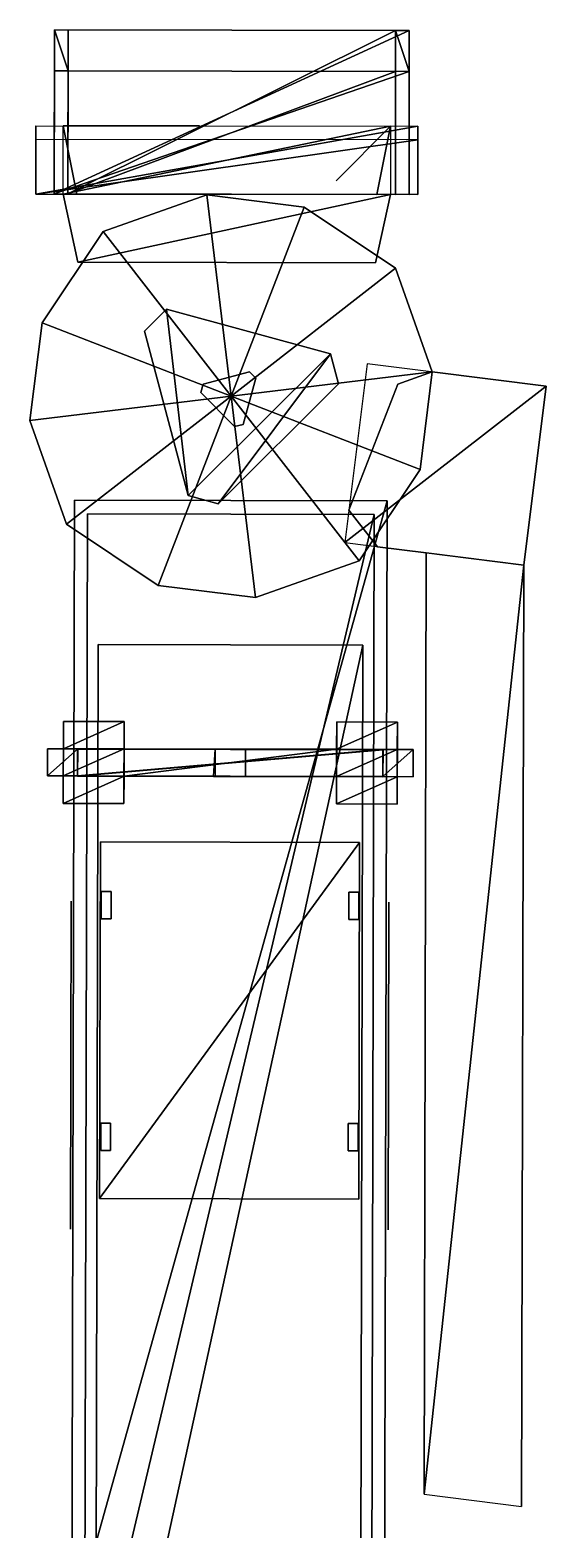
# Model space of a CAD drawing. Header units: millimetres. Extents: x -39 to 131, y -304 to 0.
# Drawn here: x 63.18 to 66.96, y -100.41 to -89.43 of the extents above; entities that cross this region are included whole.
import ezdxf

# ---------------------------------------------------------------- set-up
doc = ezdxf.new("R2010")
doc.units = ezdxf.units.MM
for name, color, linetype in [('MESH11', 7, 'Continuous'), ('MESH12', 7, 'Continuous'), ('MESH139', 7, 'Continuous'), ('MESH140', 7, 'Continuous'), ('MESH167', 7, 'Continuous'), ('MESH168', 7, 'Continuous'), ('MESH213', 7, 'Continuous'), ('MESH214', 7, 'Continuous'), ('MESH215', 7, 'Continuous'), ('MESH216', 7, 'Continuous'), ('MESH217', 7, 'Continuous'), ('MESH218', 7, 'Continuous'), ('MESH343', 7, 'Continuous'), ('MESH344', 7, 'Continuous'), ('MESH345', 7, 'Continuous'), ('MESH346', 7, 'Continuous'), ('MESH347', 7, 'Continuous'), ('MESH348', 7, 'Continuous'), ('MESH349', 7, 'Continuous'), ('MESH350', 7, 'Continuous'), ('MESH351', 7, 'Continuous'), ('MESH437', 7, 'Continuous'), ('MESH438', 7, 'Continuous'), ('MESH485', 7, 'Continuous'), ('MESH486', 7, 'Continuous'), ('MESH487', 7, 'Continuous'), ('MESH488', 7, 'Continuous'), ('MESH489', 7, 'Continuous'), ('MESH490', 7, 'Continuous'), ('MESH67', 7, 'Continuous'), ('MESH68', 7, 'Continuous'), ('MESH69', 7, 'Continuous'), ('MESH70', 7, 'Continuous'), ('MESH71', 7, 'Continuous'), ('MESH72', 7, 'Continuous'), ('TUNNEL2114', 7, 'Continuous'), ('TUNNEL3126', 7, 'Continuous')]:
    doc.layers.add(name, color=color, linetype=linetype)

msp = doc.modelspace()

# ---------------------------------------------------------------- meshes
at = {"layer": 'MESH11'}
mesh = msp.add_polyface(dxfattribs=at)
corners = [(63.484, -95.803, 3.666), (63.479, -98.203, 5.149), (63.484, -95.803, 5.149), (63.479, -98.203, 3.666)]
mesh.append_faces([[corners[k] for k in face] for face in [(0, 1, 2), (0, 3, 1)]])
at = {"layer": 'MESH12'}
mesh = msp.add_polyface(dxfattribs=at)
corners = [(65.812, -95.809, 5.149), (65.806, -98.209, 5.149), (65.806, -98.209, 3.666), (65.812, -95.809, 3.666)]
mesh.append_faces([[corners[k] for k in face] for face in [(0, 1, 2), (0, 2, 3)]])
at = {"layer": 'MESH139'}
mesh = msp.add_polyface(dxfattribs=at)
corners = [(64.451, -92.017, 5.945), (64.434, -92.08, 5.703), (64.434, -92.08, 5.945), (64.451, -92.017, 5.703), (64.451, -92.017, 5.945), (64.791, -91.927, 5.945), (64.451, -92.017, 5.703), (64.791, -91.927, 5.703), (64.791, -91.927, 5.945), (64.837, -91.973, 5.703), (64.791, -91.927, 5.703), (64.837, -91.973, 5.945), (64.837, -91.973, 5.945), (64.745, -92.313, 5.703), (64.837, -91.973, 5.703), (64.745, -92.313, 5.945), (64.682, -92.329, 5.945), (64.745, -92.313, 5.703), (64.745, -92.313, 5.945), (64.682, -92.329, 5.703), (64.434, -92.08, 5.703), (64.682, -92.329, 5.703), (64.682, -92.329, 5.945), (64.434, -92.08, 5.945)]
mesh.append_faces([[corners[k] for k in face] for face in [(0, 1, 2), (3, 1, 0), (4, 5, 6), (5, 7, 6), (8, 9, 10), (8, 11, 9), (12, 13, 14), (12, 15, 13), (16, 17, 18), (16, 19, 17), (20, 21, 22), (20, 22, 23)]])
at = {"layer": 'MESH140'}
mesh = msp.add_polyface(dxfattribs=at)
corners = [(64.342, -92.834, 5.933), (64.184, -91.47, 5.933), (64.022, -91.631, 5.933), (65.385, -91.795, 5.933), (64.184, -91.47, 5.933), (64.342, -92.834, 5.933), (65.385, -91.795, 6.683), (65.385, -91.795, 5.933), (64.184, -91.47, 5.933), (65.385, -91.795, 6.683), (65.444, -92.015, 5.933), (65.385, -91.795, 5.933), (65.444, -92.015, 6.683), (65.444, -92.015, 6.683), (65.385, -91.795, 6.683), (64.562, -92.893, 6.683), (65.385, -91.795, 6.683), (64.342, -92.834, 6.683), (64.562, -92.893, 6.683), (65.385, -91.795, 6.683), (64.184, -91.47, 6.683), (64.342, -92.834, 6.683), (64.184, -91.47, 6.683), (64.184, -91.47, 6.683), (64.184, -91.47, 5.933), (64.022, -91.631, 5.933), (64.022, -91.631, 6.683), (64.022, -91.631, 5.933), (64.342, -92.834, 6.683), (64.022, -91.631, 6.683), (64.342, -92.834, 5.933), (64.342, -92.834, 6.683), (64.342, -92.834, 5.933), (64.562, -92.893, 5.933), (65.385, -91.795, 5.933), (64.342, -92.834, 5.933), (64.562, -92.893, 5.933), (65.444, -92.015, 5.933), (64.562, -92.893, 5.933), (64.562, -92.893, 6.683), (64.562, -92.893, 5.933), (65.444, -92.015, 5.933), (64.562, -92.893, 6.683), (65.444, -92.015, 6.683), (64.342, -92.834, 6.683), (64.184, -91.47, 6.683), (64.022, -91.631, 6.683)]
mesh.append_faces([[corners[k] for k in face] for face in [(0, 1, 2), (3, 4, 5), (6, 7, 8), (9, 10, 11), (9, 12, 10), (13, 14, 15), (16, 17, 18), (19, 20, 21), (22, 6, 8), (23, 24, 25), (23, 25, 26), (27, 28, 29), (27, 30, 28), (31, 32, 33), (34, 35, 36), (37, 3, 38), (39, 40, 41), (31, 33, 42), (39, 41, 43), (44, 45, 46)]])
at = {"layer": 'MESH167'}
mesh = msp.add_polyface(dxfattribs=at)
corners = [(63.462, -89.425, 5.432), (63.462, -89.725, 3.232), (63.362, -89.425, 5.432), (63.462, -89.425, 5.432), (63.46, -90.625, 3.332), (63.462, -89.725, 3.232), (63.462, -89.425, 5.432), (63.46, -90.625, 5.532), (63.46, -90.625, 3.332), (65.862, -89.43, 5.432), (63.46, -90.625, 5.532), (63.462, -89.425, 5.432), (65.86, -90.63, 5.532), (65.862, -89.43, 5.432), (65.86, -90.63, 3.332), (65.86, -90.63, 5.532), (65.862, -89.43, 5.432), (65.862, -89.73, 3.232), (65.86, -90.63, 3.332), (65.862, -89.43, 5.432), (65.962, -89.73, 3.232), (65.862, -89.73, 3.232), (65.962, -89.43, 5.432), (65.962, -89.73, 3.232), (65.862, -89.43, 5.432), (65.862, -89.73, 3.232), (63.46, -90.625, 3.332), (65.86, -90.63, 3.332), (65.862, -89.73, 3.232), (63.462, -89.725, 3.232), (63.46, -90.625, 3.332), (63.362, -89.425, 5.432), (63.462, -89.725, 3.232), (63.362, -89.725, 3.232)]
mesh.append_faces([[corners[k] for k in face] for face in [(0, 1, 2), (3, 4, 5), (6, 7, 8), (9, 10, 11), (9, 12, 10), (13, 14, 15), (16, 17, 18), (19, 20, 21), (22, 23, 24), (25, 26, 27), (28, 29, 30), (31, 32, 33)]])
at = {"layer": 'MESH168'}
mesh = msp.add_polyface(dxfattribs=at)
corners = [(65.962, -89.43, 5.532), (65.962, -89.43, 5.432), (63.362, -89.425, 5.432), (65.962, -89.43, 5.532), (63.362, -89.425, 5.432), (63.362, -89.425, 5.532), (65.962, -89.43, 5.532), (63.362, -89.425, 5.532), (63.36, -90.625, 5.632), (63.362, -89.425, 5.532), (63.36, -90.625, 3.232), (63.36, -90.625, 5.632), (63.362, -89.425, 5.532), (63.362, -89.725, 3.132), (63.36, -90.625, 3.232), (65.962, -89.73, 3.132), (63.36, -90.625, 3.232), (63.362, -89.725, 3.132), (65.962, -89.73, 3.132), (65.96, -90.63, 3.232), (63.36, -90.625, 3.232), (65.962, -89.43, 5.532), (65.96, -90.63, 3.232), (65.962, -89.73, 3.132), (65.962, -89.43, 5.532), (65.96, -90.63, 5.632), (65.96, -90.63, 3.232), (65.962, -89.43, 5.532), (63.36, -90.625, 5.632), (65.96, -90.63, 5.632), (65.962, -89.73, 3.232), (65.962, -89.73, 3.132), (63.362, -89.725, 3.132), (63.362, -89.725, 3.232)]
mesh.append_faces([[corners[k] for k in face] for face in [(0, 1, 2), (3, 4, 5), (6, 7, 8), (9, 10, 11), (12, 13, 14), (15, 16, 17), (18, 19, 20), (21, 22, 23), (24, 25, 26), (27, 28, 29), (30, 31, 32), (30, 32, 33)]])
at = {"layer": 'MESH213'}
mesh = msp.add_polyface(dxfattribs=at)
corners = [(64.656, -92.106, 3.132), (63.451, -93.044, 3.132), (63.183, -92.285, 3.132), (64.121, -93.491, 3.132), (64.835, -93.58, 3.132), (64.121, -93.491, 5.7), (64.121, -93.491, 3.132), (64.835, -93.58, 3.132), (63.451, -93.044, 5.7), (64.121, -93.491, 3.132), (64.121, -93.491, 5.7), (63.451, -93.044, 3.132), (63.183, -92.285, 3.132), (63.451, -93.044, 3.132), (63.451, -93.044, 5.7), (63.183, -92.285, 5.7), (64.656, -92.106, 5.7), (63.183, -92.285, 5.7), (63.451, -93.044, 5.7), (63.272, -91.57, 5.7), (63.719, -90.901, 5.7), (64.478, -90.633, 5.7), (65.192, -90.722, 5.7), (65.192, -90.722, 5.7), (64.478, -90.633, 3.132), (64.478, -90.633, 5.7), (65.192, -90.722, 3.132), (65.862, -91.169, 5.7), (65.192, -90.722, 3.132), (65.192, -90.722, 5.7), (65.862, -91.169, 3.132), (65.862, -91.169, 5.7), (66.13, -91.928, 3.132), (65.862, -91.169, 3.132), (65.862, -91.169, 5.7), (66.13, -91.928, 5.7), (66.13, -91.928, 3.132), (66.13, -91.928, 5.7), (65.862, -91.169, 5.7), (66.041, -92.642, 5.7), (65.594, -93.312, 5.7), (64.835, -93.58, 5.7), (64.121, -93.491, 5.7), (64.835, -93.58, 5.7), (64.835, -93.58, 5.7), (64.835, -93.58, 3.132), (65.594, -93.312, 3.132), (65.594, -93.312, 3.132), (66.041, -92.642, 3.132), (66.13, -91.928, 3.132), (65.862, -91.169, 3.132), (65.192, -90.722, 3.132), (64.478, -90.633, 3.132), (63.719, -90.901, 3.132), (63.272, -91.57, 3.132), (63.272, -91.57, 3.132), (63.183, -92.285, 3.132), (63.183, -92.285, 5.7), (63.272, -91.57, 5.7), (63.719, -90.901, 3.132), (63.272, -91.57, 3.132), (63.272, -91.57, 5.7), (63.719, -90.901, 5.7), (64.478, -90.633, 5.7), (63.719, -90.901, 3.132), (63.719, -90.901, 5.7), (64.478, -90.633, 3.132), (65.594, -93.312, 5.7), (66.041, -92.642, 5.7), (65.594, -93.312, 5.7), (65.594, -93.312, 5.432), (66.041, -92.642, 5.432), (66.041, -92.642, 5.432), (65.594, -93.312, 5.432), (64.656, -92.106, 5.432), (66.13, -91.928, 5.432), (66.13, -91.928, 5.7), (66.041, -92.642, 5.432), (66.13, -91.928, 5.432), (66.041, -92.642, 5.7)]
mesh.append_faces([[corners[k] for k in face] for face in [(0, 1, 2), (0, 3, 1), (4, 3, 0), (5, 6, 7), (8, 9, 10), (8, 11, 9), (12, 13, 14), (12, 14, 15), (16, 17, 18), (16, 19, 17), (16, 20, 19), (16, 21, 20), (22, 21, 16), (23, 24, 25), (23, 26, 24), (27, 28, 29), (27, 30, 28), (31, 32, 33), (34, 35, 36), (37, 38, 16), (38, 22, 16), (37, 16, 39), (39, 16, 40), (40, 16, 41), (41, 16, 42), (16, 18, 42), (5, 7, 43), (44, 45, 46), (47, 4, 0), (48, 47, 0), (49, 48, 0), (49, 0, 50), (50, 0, 51), (51, 0, 52), (0, 53, 52), (0, 54, 53), (0, 2, 54), (55, 56, 57), (55, 57, 58), (59, 60, 61), (59, 61, 62), (63, 64, 65), (63, 66, 64), (44, 46, 67), (68, 69, 70), (68, 70, 71), (72, 73, 74), (75, 72, 74), (76, 77, 78), (76, 79, 77)]])
at = {"layer": 'MESH214'}
mesh = msp.add_polyface(dxfattribs=at)
corners = [(66.085, -93.253, 4.132), (66.085, -93.253, 3.132), (65.728, -93.208, 3.132), (66.085, -93.253, 4.132), (66.07, -100.144, 1.532), (66.085, -93.253, 3.132), (66.07, -100.144, 0.532), (65.728, -93.208, 4.132), (66.085, -93.253, 3.132), (66.085, -93.253, 4.132), (65.728, -93.208, 3.132), (65.728, -93.208, 4.132)]
mesh.append_faces([[corners[k] for k in face] for face in [(0, 1, 2), (3, 4, 5), (5, 4, 6), (7, 8, 9), (7, 10, 8), (0, 2, 11)]])
at = {"layer": 'MESH215'}
mesh = msp.add_polyface(dxfattribs=at)
corners = [(66.964, -92.032, 4.132), (66.964, -92.032, 3.132), (66.13, -91.928, 3.132), (66.964, -92.032, 4.132), (66.8, -93.342, 3.132), (66.964, -92.032, 3.132), (66.8, -93.342, 4.132), (66.964, -92.032, 3.132), (66.8, -93.342, 4.132), (66.964, -92.032, 4.132), (66.8, -93.342, 3.132), (66.8, -93.342, 3.132), (66.784, -100.233, 1.532), (66.8, -93.342, 4.132), (66.784, -100.233, 0.532), (66.13, -91.928, 4.132), (66.964, -92.032, 3.132), (66.964, -92.032, 4.132), (66.13, -91.928, 3.132), (66.13, -91.928, 4.132)]
mesh.append_faces([[corners[k] for k in face] for face in [(0, 1, 2), (3, 4, 5), (3, 6, 4), (7, 8, 9), (7, 10, 8), (11, 12, 13), (11, 14, 12), (15, 16, 17), (15, 18, 16), (0, 2, 19)]])
at = {"layer": 'MESH216'}
mesh = msp.add_polyface(dxfattribs=at)
corners = [(66.8, -93.342, 3.232), (66.07, -100.144, 0.632), (66.784, -100.233, 0.632), (66.8, -93.342, 3.232), (66.085, -93.253, 3.232), (66.07, -100.144, 0.632)]
mesh.append_faces([[corners[k] for k in face] for face in [(0, 1, 2), (3, 4, 5)]])
at = {"layer": 'MESH217'}
mesh = msp.add_polyface(dxfattribs=at)
corners = [(65.52, -92.94, 5.432), (65.728, -93.208, 5.432), (65.728, -93.208, 3.132), (65.52, -92.94, 3.132), (65.877, -92.017, 5.432), (65.52, -92.94, 5.432), (65.52, -92.94, 3.132), (65.877, -92.017, 3.132), (65.877, -92.017, 5.432), (65.877, -92.017, 3.132), (66.13, -91.928, 3.132), (65.877, -92.017, 5.432), (66.13, -91.928, 3.132), (66.13, -91.928, 5.432)]
mesh.append_faces([[corners[k] for k in face] for face in [(0, 1, 2), (0, 2, 3), (4, 5, 6), (4, 6, 7), (8, 9, 10), (11, 12, 13)]])
at = {"layer": 'MESH218'}
mesh = msp.add_polyface(dxfattribs=at)
corners = [(66.964, -92.032, 3.232), (65.49, -93.178, 3.232), (66.8, -93.342, 3.232), (65.654, -91.868, 3.232)]
mesh.append_faces([[corners[k] for k in face] for face in [(0, 1, 2), (0, 3, 1)]])
at = {"layer": 'MESH343'}
mesh = msp.add_polyface(dxfattribs=at)
corners = [(65.989, -94.693, 8.581), (65.768, -94.891, 8.581), (65.989, -94.892, 8.581), (65.768, -94.692, 8.581), (65.989, -94.693, 8.581), (65.768, -94.692, 8.255), (65.768, -94.692, 8.581), (65.989, -94.693, 8.255), (65.989, -94.693, 8.581), (65.989, -94.892, 8.255), (65.989, -94.693, 8.255), (65.989, -94.892, 8.581), (65.768, -94.891, 8.581), (65.989, -94.892, 8.255), (65.989, -94.892, 8.581), (65.768, -94.891, 8.255), (65.768, -94.692, 8.255), (65.768, -94.891, 8.255), (65.768, -94.891, 8.581), (65.768, -94.692, 0.582), (65.768, -94.891, 0.582), (65.768, -94.692, 0.582), (63.532, -94.886, 0.582), (65.768, -94.891, 0.582), (63.533, -94.687, 0.582), (65.768, -94.692, 0.582), (63.533, -94.687, 0.182), (63.533, -94.687, 0.582), (65.768, -94.692, 0.182), (65.768, -94.692, 0.182), (63.532, -94.886, 0.182), (63.533, -94.687, 0.182), (65.768, -94.891, 0.182), (65.989, -94.693, 0.182), (65.989, -94.892, 0.182), (65.989, -94.892, 0.182), (65.989, -94.693, 0.182), (65.989, -94.892, 0.182), (65.768, -94.891, 0.182), (65.989, -94.693, 0.182), (65.768, -94.692, 0.182), (63.532, -94.886, 0.582), (63.532, -94.886, 0.182), (65.768, -94.891, 0.182), (65.768, -94.891, 0.582), (63.311, -94.886, 0.182), (63.311, -94.886, 8.255), (63.311, -94.886, 0.182), (63.532, -94.886, 0.182), (63.312, -94.687, 0.182), (63.311, -94.886, 0.182), (63.311, -94.886, 8.255), (63.312, -94.687, 0.182), (63.533, -94.687, 8.255), (63.533, -94.687, 0.182), (63.312, -94.687, 0.182), (63.312, -94.687, 8.255), (63.312, -94.687, 8.255), (63.311, -94.886, 8.581), (63.311, -94.886, 8.581), (63.532, -94.886, 8.255), (63.532, -94.886, 8.581), (63.533, -94.687, 8.581), (63.532, -94.886, 8.581), (63.532, -94.886, 8.255), (63.533, -94.687, 8.581), (63.311, -94.886, 8.581), (63.532, -94.886, 8.581), (63.312, -94.687, 8.581), (63.533, -94.687, 8.581), (63.312, -94.687, 8.581), (63.533, -94.687, 8.255), (63.532, -94.886, 0.582), (63.533, -94.687, 0.582), (63.312, -94.687, 8.581), (65.768, -94.692, 8.581)]
mesh.append_faces([[corners[k] for k in face] for face in [(0, 1, 2), (0, 3, 1), (4, 5, 6), (4, 7, 5), (8, 9, 10), (8, 11, 9), (12, 13, 14), (12, 15, 13), (16, 17, 18), (19, 17, 16), (19, 20, 17), (21, 22, 23), (21, 24, 22), (25, 26, 27), (25, 28, 26), (29, 30, 31), (29, 32, 30), (33, 32, 29), (33, 34, 32), (10, 35, 36), (10, 9, 35), (15, 37, 13), (15, 38, 37), (7, 39, 40), (7, 40, 5), (41, 42, 43), (41, 43, 44), (31, 30, 45), (46, 47, 48), (49, 50, 51), (31, 45, 52), (53, 54, 55), (53, 55, 56), (49, 51, 57), (57, 51, 58), (59, 46, 60), (46, 48, 60), (59, 60, 61), (62, 63, 64), (65, 66, 67), (65, 68, 66), (69, 56, 70), (69, 53, 56), (62, 64, 71), (71, 64, 72), (71, 72, 73), (57, 58, 74), (16, 18, 75)]])
at = {"layer": 'MESH344'}
mesh = msp.add_polyface(dxfattribs=at)
corners = [(65.874, -94.892, -0.618), (65.873, -95.092, -0.418), (65.428, -95.091, -0.418), (65.428, -95.091, -0.218), (65.428, -95.091, -0.418), (65.873, -95.092, -0.418), (65.873, -95.092, -0.218), (65.874, -94.892, -0.018), (65.428, -95.091, -0.218), (65.873, -95.092, -0.218), (65.874, -94.892, -0.018), (65.429, -94.891, -0.018), (65.428, -95.091, -0.218), (65.874, -94.692, -0.018), (65.429, -94.891, -0.018), (65.874, -94.892, -0.018), (65.429, -94.691, -0.018), (65.875, -94.492, -0.218), (65.429, -94.691, -0.018), (65.874, -94.692, -0.018), (65.875, -94.492, -0.218), (65.43, -94.491, -0.218), (65.429, -94.691, -0.018), (65.875, -94.492, -0.218), (65.43, -94.491, -0.418), (65.43, -94.491, -0.218), (65.875, -94.492, -0.418), (65.875, -94.492, -0.418), (65.429, -94.691, -0.618), (65.43, -94.491, -0.418), (65.875, -94.492, -0.418), (65.874, -94.692, -0.618), (65.429, -94.691, -0.618), (65.874, -94.892, -0.618), (65.428, -95.091, -0.418), (65.429, -94.891, -0.618)]
mesh.append_faces([[corners[k] for k in face] for face in [(0, 1, 2), (3, 4, 5), (3, 5, 6), (7, 8, 9), (10, 11, 12), (13, 14, 15), (13, 16, 14), (17, 18, 19), (20, 21, 22), (23, 24, 25), (23, 26, 24), (27, 28, 29), (30, 31, 32), (33, 34, 35)]])
at = {"layer": 'MESH345'}
mesh = msp.add_polyface(dxfattribs=at)
corners = [(63.872, -94.887, -0.618), (63.871, -95.088, -0.418), (63.427, -95.087, -0.418), (63.427, -95.087, -0.218), (63.427, -95.087, -0.418), (63.871, -95.088, -0.418), (63.871, -95.088, -0.218), (63.872, -94.887, -0.018), (63.427, -95.087, -0.218), (63.871, -95.088, -0.218), (63.872, -94.887, -0.018), (63.427, -94.886, -0.018), (63.872, -94.688, -0.018), (63.427, -94.886, -0.018), (63.872, -94.887, -0.018), (63.428, -94.687, -0.018), (63.873, -94.488, -0.218), (63.428, -94.687, -0.018), (63.872, -94.688, -0.018), (63.428, -94.487, -0.218), (63.873, -94.488, -0.218), (63.428, -94.487, -0.418), (63.428, -94.487, -0.218), (63.873, -94.488, -0.418), (63.873, -94.488, -0.418), (63.428, -94.687, -0.618), (63.428, -94.487, -0.418), (63.872, -94.688, -0.618), (63.872, -94.887, -0.618), (63.427, -94.886, -0.618)]
mesh.append_faces([[corners[k] for k in face] for face in [(0, 1, 2), (3, 4, 5), (3, 5, 6), (7, 8, 9), (10, 11, 8), (12, 13, 14), (12, 15, 13), (16, 17, 18), (16, 19, 17), (20, 21, 22), (20, 23, 21), (24, 25, 26), (24, 27, 25), (28, 2, 29)]])
at = {"layer": 'MESH346'}
mesh = msp.add_polyface(dxfattribs=at)
corners = [(64.54, -94.689, -0.218), (64.528, -94.889, 0.182), (64.54, -94.689, 0.182), (64.54, -94.689, -0.218), (64.539, -94.889, -0.218), (64.528, -94.889, 0.182), (64.528, -94.889, 0.182), (64.539, -94.889, -0.218), (64.761, -94.889, 0.182), (64.761, -94.889, 0.182), (64.539, -94.889, -0.218), (64.761, -94.889, -0.218), (64.762, -94.69, 0.182), (64.761, -94.889, 0.182), (64.761, -94.889, -0.218), (64.762, -94.69, -0.218), (64.762, -94.69, 0.182), (64.762, -94.69, -0.218), (64.54, -94.689, -0.218), (64.54, -94.689, 0.182)]
mesh.append_faces([[corners[k] for k in face] for face in [(0, 1, 2), (3, 4, 5), (6, 7, 8), (9, 10, 11), (12, 13, 14), (12, 14, 15), (16, 17, 18), (16, 18, 19)]])
at = {"layer": 'MESH347'}
mesh = msp.add_polyface(dxfattribs=at)
corners = [(65.429, -94.691, -0.418), (65.429, -94.891, -0.418), (63.872, -94.887, -0.418), (63.872, -94.887, -0.218), (63.872, -94.887, -0.418), (65.429, -94.891, -0.418), (65.429, -94.891, -0.218), (65.429, -94.691, -0.218), (63.872, -94.887, -0.218), (65.429, -94.891, -0.218), (63.872, -94.688, -0.218), (65.429, -94.691, -0.218), (63.872, -94.688, -0.418), (63.872, -94.688, -0.218), (65.429, -94.691, -0.418), (63.872, -94.688, -0.418)]
mesh.append_faces([[corners[k] for k in face] for face in [(0, 1, 2), (3, 4, 5), (3, 5, 6), (7, 8, 9), (7, 10, 8), (11, 12, 13), (11, 14, 12), (0, 2, 15)]])
at = {"layer": 'MESH348'}
mesh = msp.add_polyface(dxfattribs=at)
corners = [(65.875, -94.492, -0.018), (65.873, -95.092, -0.018), (65.873, -95.092, -0.618), (65.875, -94.492, -0.618)]
mesh.append_faces([[corners[k] for k in face] for face in [(0, 1, 2), (0, 2, 3)]])
at = {"layer": 'MESH349'}
mesh = msp.add_polyface(dxfattribs=at)
corners = [(63.873, -94.488, -0.018), (63.871, -95.088, -0.018), (63.871, -95.088, -0.618), (63.873, -94.488, -0.618)]
mesh.append_faces([[corners[k] for k in face] for face in [(0, 1, 2), (0, 2, 3)]])
at = {"layer": 'MESH350'}
mesh = msp.add_polyface(dxfattribs=at)
corners = [(65.43, -94.491, -0.618), (65.428, -95.091, -0.018), (65.43, -94.491, -0.018), (65.428, -95.091, -0.618)]
mesh.append_faces([[corners[k] for k in face] for face in [(0, 1, 2), (0, 3, 1)]])
at = {"layer": 'MESH351'}
mesh = msp.add_polyface(dxfattribs=at)
corners = [(63.428, -94.487, -0.618), (63.427, -95.087, -0.018), (63.428, -94.487, -0.018), (63.427, -95.087, -0.618)]
mesh.append_faces([[corners[k] for k in face] for face in [(0, 1, 2), (0, 3, 1)]])
at = {"layer": 'MESH437'}
mesh = msp.add_polyface(dxfattribs=at)
corners = [(65.77, -94.694, 5.653), (65.769, -94.892, 5.653), (63.531, -94.887, 5.653), (63.531, -94.887, 6.053), (63.531, -94.887, 5.653), (65.769, -94.892, 5.653), (65.769, -94.892, 6.053), (65.77, -94.694, 6.053), (63.531, -94.887, 6.053), (65.769, -94.892, 6.053), (63.532, -94.689, 6.053), (65.77, -94.694, 6.053), (63.532, -94.689, 5.653), (63.532, -94.689, 6.053), (65.77, -94.694, 5.653), (63.532, -94.689, 5.653)]
mesh.append_faces([[corners[k] for k in face] for face in [(0, 1, 2), (3, 4, 5), (3, 5, 6), (7, 8, 9), (7, 10, 8), (11, 12, 13), (11, 14, 12), (0, 2, 15)]])
at = {"layer": 'MESH438'}
mesh = msp.add_polyface(dxfattribs=at)
corners = [(65.77, -94.694, 3.202), (63.531, -94.887, 3.202), (65.769, -94.892, 3.202), (63.532, -94.689, 3.202), (65.77, -94.694, 3.202), (63.532, -94.689, 2.802), (63.532, -94.689, 3.202), (65.77, -94.694, 2.802), (65.77, -94.694, 2.802), (63.531, -94.887, 2.802), (63.532, -94.689, 2.802), (65.769, -94.892, 2.802), (63.531, -94.887, 3.202), (63.531, -94.887, 2.802), (65.769, -94.892, 2.802), (65.769, -94.892, 3.202)]
mesh.append_faces([[corners[k] for k in face] for face in [(0, 1, 2), (0, 3, 1), (4, 5, 6), (4, 7, 5), (8, 9, 10), (8, 11, 9), (12, 13, 14), (12, 14, 15)]])
at = {"layer": 'MESH485'}
mesh = msp.add_polyface(dxfattribs=at)
corners = [(65.8, -92.873, 3.196), (65.781, -101.136, 3.196), (63.49, -101.131, 3.196), (65.8, -92.873, 5.653), (65.781, -101.136, 3.196), (65.8, -92.873, 3.196), (65.781, -101.136, 5.653), (65.8, -92.873, 5.653), (63.49, -101.131, 5.653), (65.781, -101.136, 5.653), (63.509, -92.868, 5.653), (63.509, -92.868, 3.196), (63.49, -101.131, 5.653), (63.509, -92.868, 5.653), (63.49, -101.131, 3.196), (63.509, -92.868, 3.196), (63.49, -101.131, 5.653), (63.49, -101.131, 3.196), (65.781, -101.136, 3.196), (65.781, -101.136, 5.653)]
mesh.append_faces([[corners[k] for k in face] for face in [(0, 1, 2), (3, 4, 5), (3, 6, 4), (7, 8, 9), (7, 10, 8), (11, 12, 13), (11, 14, 12), (0, 2, 15), (16, 17, 18), (16, 18, 19)]])
at = {"layer": 'MESH486'}
mesh = msp.add_polyface(dxfattribs=at)
corners = [(63.702, -97.427, 3.019), (63.701, -97.627, 3.213), (63.702, -97.427, 3.213), (63.701, -97.627, 3.019), (63.701, -97.627, 3.213), (63.701, -97.627, 3.019), (63.773, -97.627, 3.019), (63.773, -97.627, 3.213), (63.774, -97.427, 3.213), (63.773, -97.627, 3.213), (63.773, -97.627, 3.019), (63.774, -97.427, 3.019), (63.774, -97.427, 3.213), (63.774, -97.427, 3.019), (63.702, -97.427, 3.019), (63.702, -97.427, 3.213)]
mesh.append_faces([[corners[k] for k in face] for face in [(0, 1, 2), (0, 3, 1), (4, 5, 6), (4, 6, 7), (8, 9, 10), (8, 10, 11), (12, 13, 14), (12, 14, 15)]])
at = {"layer": 'MESH487'}
mesh = msp.add_polyface(dxfattribs=at)
corners = [(63.705, -95.933, 3.213), (63.777, -95.933, 3.019), (63.777, -95.933, 3.213), (63.705, -95.933, 3.019), (63.705, -95.733, 3.019), (63.705, -95.933, 3.019), (63.705, -95.933, 3.213), (63.705, -95.733, 3.213), (63.778, -95.733, 3.213), (63.705, -95.733, 3.019), (63.705, -95.733, 3.213), (63.778, -95.733, 3.019), (63.778, -95.733, 3.213), (63.777, -95.933, 3.019), (63.778, -95.733, 3.019), (63.777, -95.933, 3.213)]
mesh.append_faces([[corners[k] for k in face] for face in [(0, 1, 2), (0, 3, 1), (4, 5, 6), (4, 6, 7), (8, 9, 10), (8, 11, 9), (12, 13, 14), (12, 15, 13)]])
at = {"layer": 'MESH488'}
mesh = msp.add_polyface(dxfattribs=at)
corners = [(65.519, -95.737, 3.019), (65.519, -95.937, 3.213), (65.519, -95.737, 3.213), (65.519, -95.937, 3.019), (65.519, -95.937, 3.213), (65.519, -95.937, 3.019), (65.591, -95.937, 3.019), (65.591, -95.937, 3.213), (65.591, -95.737, 3.213), (65.591, -95.937, 3.213), (65.591, -95.937, 3.019), (65.591, -95.737, 3.019), (65.591, -95.737, 3.213), (65.591, -95.737, 3.019), (65.519, -95.737, 3.019), (65.519, -95.737, 3.213)]
mesh.append_faces([[corners[k] for k in face] for face in [(0, 1, 2), (0, 3, 1), (4, 5, 6), (4, 6, 7), (8, 9, 10), (8, 10, 11), (12, 13, 14), (12, 14, 15)]])
at = {"layer": 'MESH489'}
mesh = msp.add_polyface(dxfattribs=at)
corners = [(65.515, -97.631, 3.213), (65.587, -97.631, 3.019), (65.587, -97.631, 3.213), (65.515, -97.631, 3.019), (65.515, -97.431, 3.019), (65.515, -97.631, 3.019), (65.515, -97.631, 3.213), (65.515, -97.431, 3.213), (65.588, -97.431, 3.213), (65.515, -97.431, 3.019), (65.515, -97.431, 3.213), (65.588, -97.431, 3.019), (65.588, -97.431, 3.213), (65.587, -97.631, 3.019), (65.588, -97.431, 3.019), (65.587, -97.631, 3.213)]
mesh.append_faces([[corners[k] for k in face] for face in [(0, 1, 2), (0, 3, 1), (4, 5, 6), (4, 6, 7), (8, 9, 10), (8, 11, 9), (12, 13, 14), (12, 15, 13)]])
at = {"layer": 'MESH490'}
mesh = msp.add_polyface(dxfattribs=at)
corners = [(65.597, -95.373, 3.022), (63.693, -97.979, 3.022), (65.591, -97.983, 3.022), (65.597, -95.373, 3.022), (63.699, -95.368, 3.022), (63.693, -97.979, 3.022), (65.597, -95.373, 3.022), (63.699, -95.368, 2.003), (63.699, -95.368, 3.022), (65.597, -95.373, 3.022), (65.597, -95.373, 2.003), (63.699, -95.368, 2.003), (65.597, -95.373, 2.003), (65.597, -95.373, 3.022), (65.591, -97.983, 2.003), (65.597, -95.373, 3.022), (65.591, -97.983, 3.022), (65.591, -97.983, 2.003), (63.693, -97.979, 3.022), (65.591, -97.983, 2.003), (65.591, -97.983, 3.022), (63.693, -97.979, 2.003), (63.699, -95.368, 2.003), (63.693, -97.979, 2.003), (63.693, -97.979, 3.022), (65.597, -95.373, 2.003), (63.693, -97.979, 2.003), (63.699, -95.368, 2.003), (65.591, -97.983, 2.003), (63.699, -95.368, 3.022)]
mesh.append_faces([[corners[k] for k in face] for face in [(0, 1, 2), (3, 4, 5), (6, 7, 8), (9, 10, 11), (12, 13, 14), (15, 16, 17), (18, 19, 20), (18, 21, 19), (22, 23, 24), (25, 26, 27), (25, 28, 26), (22, 24, 29)]])
at = {"layer": 'MESH67'}
mesh = msp.add_polyface(dxfattribs=at)
corners = [(65.725, -90.629, 5.432), (65.725, -90.629, 3.232), (63.525, -90.626, 3.232), (65.825, -90.129, 3.232), (65.725, -90.629, 3.232), (65.725, -90.629, 5.432), (65.825, -90.129, 5.432), (63.525, -90.626, 5.432), (63.425, -90.126, 5.432), (63.525, -90.626, 5.432), (63.525, -90.626, 3.232), (63.425, -90.126, 3.232)]
mesh.append_faces([[corners[k] for k in face] for face in [(0, 1, 2), (3, 4, 5), (3, 5, 6), (0, 2, 7), (8, 9, 10), (8, 10, 11)]])
at = {"layer": 'MESH68'}
mesh = msp.add_polyface(dxfattribs=at)
corners = [(65.825, -90.129, 4.132), (65.825, -90.129, 3.232), (65.425, -90.529, 3.232), (65.825, -90.129, 4.132), (65.425, -90.529, 3.232), (65.425, -90.529, 4.132)]
mesh.append_faces([[corners[k] for k in face] for face in [(0, 1, 2), (3, 4, 5)]])
at = {"layer": 'MESH69'}
mesh = msp.add_polyface(dxfattribs=at)
corners = [(64.425, -90.127, 4.132), (64.425, -90.127, 3.232), (63.425, -90.126, 3.232), (63.425, -90.126, 4.132)]
mesh.append_faces([[corners[k] for k in face] for face in [(0, 1, 2), (0, 2, 3)]])
at = {"layer": 'MESH70'}
mesh = msp.add_polyface(dxfattribs=at)
corners = [(65.825, -90.129, 5.432), (65.825, -90.629, 5.432), (63.425, -90.626, 5.432), (63.425, -90.126, 5.432)]
mesh.append_faces([[corners[k] for k in face] for face in [(0, 1, 2), (0, 2, 3)]])
at = {"layer": 'MESH71'}
mesh = msp.add_polyface(dxfattribs=at)
corners = [(63.225, -90.626, 5.632), (66.025, -90.629, 3.132), (66.025, -90.629, 5.632), (63.225, -90.626, 3.132), (63.225, -90.126, 3.132), (63.225, -90.626, 3.132), (63.225, -90.626, 5.632), (66.025, -90.129, 3.132), (63.225, -90.626, 3.132), (63.225, -90.126, 3.132), (66.025, -90.629, 3.132), (66.025, -90.129, 5.632), (66.025, -90.629, 3.132), (66.025, -90.129, 3.132), (66.025, -90.629, 5.632), (63.225, -90.126, 5.632), (66.025, -90.229, 5.632), (63.225, -90.626, 5.632), (66.025, -90.629, 5.632), (63.225, -90.226, 5.632)]
mesh.append_faces([[corners[k] for k in face] for face in [(0, 1, 2), (0, 3, 1), (4, 5, 6), (7, 8, 9), (7, 10, 8), (11, 12, 13), (11, 14, 12), (4, 6, 15), (16, 17, 18), (16, 19, 17)]])
at = {"layer": 'MESH72'}
mesh = msp.add_polyface(dxfattribs=at)
corners = [(65.825, -90.629, 5.532), (63.534, -91.126, 5.532), (65.714, -91.129, 5.532), (63.425, -90.626, 5.532), (63.425, -90.626, 3.232), (63.534, -91.126, 5.532), (63.425, -90.626, 5.532), (63.534, -91.126, 3.232), (65.825, -90.629, 3.232), (63.534, -91.126, 3.232), (63.425, -90.626, 3.232), (65.714, -91.129, 3.232), (65.825, -90.629, 5.532), (65.714, -91.129, 3.232), (65.825, -90.629, 3.232), (65.825, -90.629, 5.532), (65.714, -91.129, 5.532), (65.714, -91.129, 3.232)]
mesh.append_faces([[corners[k] for k in face] for face in [(0, 1, 2), (0, 3, 1), (4, 5, 6), (4, 7, 5), (8, 9, 10), (8, 11, 9), (12, 13, 14), (15, 16, 17)]])
at = {"layer": 'TUNNEL2114'}
mesh = msp.add_polyface(dxfattribs=at)
corners = [(65.622, -93.928, 5.522), (63.662, -102.892, 5.522), (65.602, -102.896, 5.522), (63.682, -93.924, 5.522), (63.682, -93.924, 3.335), (63.662, -102.892, 5.522), (63.682, -93.924, 5.522), (63.662, -102.892, 3.335), (65.622, -93.928, 3.335), (63.662, -102.892, 3.335), (63.682, -93.924, 3.335), (65.602, -102.896, 3.335), (65.622, -93.928, 5.522), (65.602, -102.896, 3.335), (65.622, -93.928, 3.335), (65.602, -102.896, 5.522)]
mesh.append_faces([[corners[k] for k in face] for face in [(0, 1, 2), (0, 3, 1), (4, 5, 6), (4, 7, 5), (8, 9, 10), (8, 11, 9), (12, 13, 14), (12, 15, 13)]])
at = {"layer": 'TUNNEL3126'}
mesh = msp.add_polyface(dxfattribs=at)
corners = [(65.705, -92.972, 5.579), (63.583, -101.935, 5.579), (65.685, -101.939, 5.579), (63.604, -92.967, 5.579), (63.604, -92.967, 3.26), (63.583, -101.935, 5.579), (63.604, -92.967, 5.579), (63.583, -101.935, 3.26), (65.705, -92.972, 3.26), (63.583, -101.935, 3.26), (63.604, -92.967, 3.26), (65.685, -101.939, 3.26), (65.705, -92.972, 5.579), (65.685, -101.939, 3.26), (65.705, -92.972, 3.26), (65.685, -101.939, 5.579), (63.583, -101.935, 5.579), (65.685, -101.939, 3.26), (65.685, -101.939, 5.579), (63.583, -101.935, 3.26)]
mesh.append_faces([[corners[k] for k in face] for face in [(0, 1, 2), (0, 3, 1), (4, 5, 6), (4, 7, 5), (8, 9, 10), (8, 11, 9), (12, 13, 14), (12, 15, 13), (16, 17, 18), (16, 19, 17)]])

doc.saveas('drawing.dxf')
